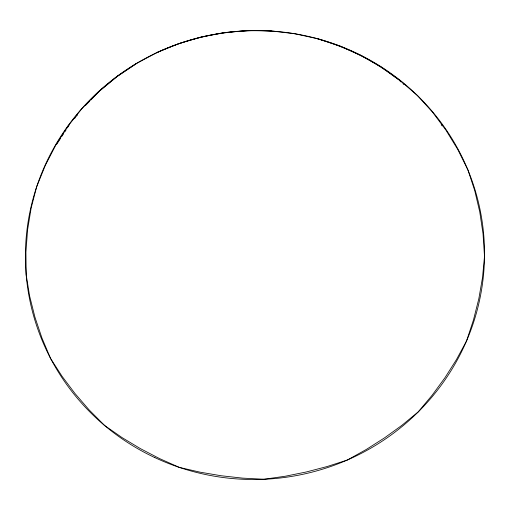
<?xml version="1.0" encoding="UTF-8"?>
<svg xmlns="http://www.w3.org/2000/svg" width="510" height="510" viewBox="0 0 510 510"><rect width="100%" height="100%" fill="white"/><g stroke="black" fill="none" stroke-linecap="round" stroke-linejoin="round"><path stroke-width="0.76" d="M56.559 144.457L60.441 138.503M61.729 136.514L63.457 133.869M64.751 131.886L66.045 129.897M67.339 127.914L69.06 125.269M74.454 118.651L75.435 117.447M76.417 116.248L77.399 115.043M85.4 105.551L89.747 101.088M90.837 99.973L99.526 91.048L117.268 76.379L136.623 63.412M156.576 52.747C192.315 36.184 231.973 28.783 271.282 31.008M294.563 33.692L271.001 30.925L247.535 30.6L224.247 32.614L201.195 37.02L178.787 43.63L157.335 52.352L136.1 63.686L116.816 76.627L98.781 91.481L82.199 108.222L68.142 125.9L55.858 144.987L45.352 165.31L36.656 186.8L31.155 207.997L27.585 229.812L25.921 252.144L26.195 274.89L29.618 296.023L34.909 317.067L41.909 337.9L50.579 358.485L62.041 376.278L74.9 393.414L89.103 409.874L104.626 425.499L122.011 437.574L140.314 448.583L159.432 458.528L179.329 467.396L200.067 472.171L221.136 475.747L242.486 478.119L264.033 479.253L285.3 476.232L306.344 471.967L327.044 466.561L347.386 460.014L366.327 449.444L384.476 437.899L401.823 425.385L418.2 411.921L432.25 395.097L445.02 377.623L456.463 359.569L466.529 340.992L473.484 319.929L478.826 298.758L482.524 277.529L484.5 256.351L483.04 233.841L479.751 211.873L474.727 190.561L467.957 169.996L457.731 149.411L445.899 130.088L432.486 112.079L417.486 95.619L399.802 80.255L380.919 66.835L360.972 55.411L340.011 46.059L317.513 38.715L294.27 33.628M316.959 38.588C344.964 46.71 371.828 59.243 394.944 77.144M396.225 78.055L398.775 79.885M399.368 80.414L401.147 82.008M402.925 83.602L404.111 84.666M441.207 124.631L442.157 125.881M154.906 457.629A229.659 224.387 -7.2 0 0 483.933 237.45A229.659 224.387 -7.2 0 0 126.046 70.029A229.659 224.387 -7.2 0 0 154.906 457.629"/></g></svg>
